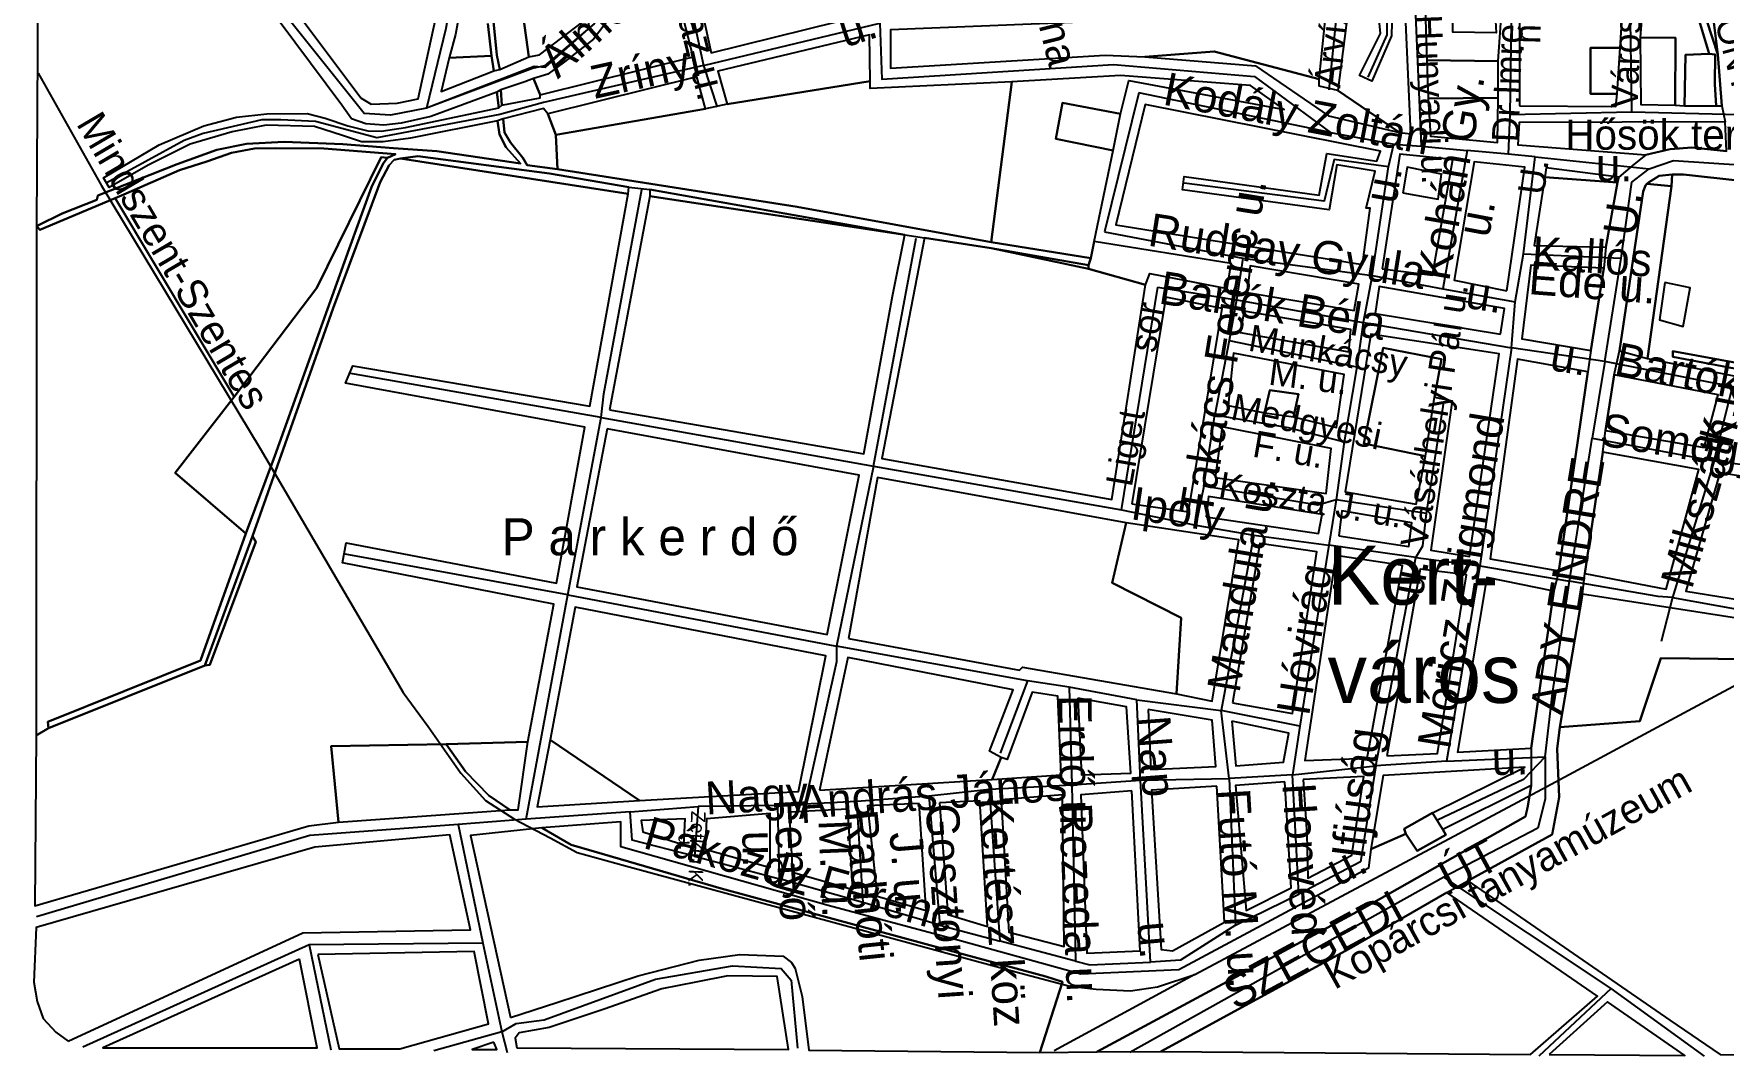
# Model space of a CAD drawing. Header units: millimetres. Extents: x 745262 to 751929, y 118124 to 122414.
# Drawn here: x 745262 to 747689, y 118141 to 119611 of the extents above; entities that cross this region are included whole.
import ezdxf

# ---------------------------------------------------------------- set-up
doc = ezdxf.new("R2010")
doc.units = ezdxf.units.MM
for name, color, linetype in [('beter', 7, 'Continuous'), ('egyeb', 7, 'Continuous'), ('epulet', 7, 'Continuous'), ('erdo', 7, 'Continuous'), ('fobbut', 7, 'Continuous'), ('folyo', 7, 'Continuous'), ('Hut', 7, 'Continuous'), ('kert', 7, 'Continuous'), ('park', 7, 'Continuous'), ('ret', 7, 'Continuous'), ('szanto', 7, 'Continuous'), ('to', 7, 'Continuous'), ('utcanev', 7, 'Continuous'), ('utnev', 7, 'Continuous'), ('vasut', 7, 'Continuous')]:
    doc.layers.add(name, color=color, linetype=linetype)

msp = doc.modelspace()

# ---------------------------------------------------------------- linework, layer by layer
at = {"layer": 'beter', "color": 253}
for points in [[(746462.5, 119737.6), (746210, 119697.5), (746234.9, 119583.6), (746463.4, 119639.7), (746462.5, 119737.6)], [(745973.1, 119577.6), (745988.2, 119580.7), (746050.5, 119627.9), (746110.1, 119717.9), (746073.6, 119731.2), (745991.7, 119659.1), (745965, 119636.8), (745973.1, 119577.6)], [(745979.7, 119546.3), (745989.5, 119523.1), (746209.1, 119577.4), (746180.6, 119691.3), (746124.6, 119683.3), (746095.3, 119641.5), (746065.9, 119603.2), (746024.1, 119570.3), (746000.1, 119552.5), (745979.7, 119546.3)], [(747569.8, 119605.5), (747621, 119605), (747620.1, 119508.4), (747633.9, 119507.2), (747635.2, 119580.7), (747669, 119582), (747654.8, 119629.7), (747609, 119630.6), (747606.3, 119663.1), (747645.5, 119663.1), (747632.5, 119694.3), (747569, 119690.5), (747573.8, 119654.5), (747569.8, 119605.5)], [(747663.6, 119663.7), (747665.9, 119629.2), (747681.4, 119581), (747675.2, 119630.8), (747663.6, 119663.7)], [(746858.1, 119577.4), (746957.7, 119585.4), (747108.8, 119545.4), (747118.6, 119643.2), (746897.2, 119632.6), (746492.7, 119616.6), (746492.7, 119561.4), (746801.2, 119580.1), (746858.1, 119577.4)], [(747135.5, 119529.4), (747224.4, 119468.8), (747240.4, 119467.1), (747232.4, 119648.6), (747213.8, 119647.7), (747212.9, 119607.7), (747184.4, 119542.7), (747166.6, 119550.7), (747196.9, 119611.2), (747193.3, 119645.9), (747149.7, 119641.5), (747135.5, 119529.4)], [(747263.5, 119573), (747365.8, 119571.2), (747371.1, 119646.8), (747361.3, 119646.8), (747363.1, 119612.1), (747300.9, 119613), (747300.9, 119645), (747260.9, 119646.8), (747263.5, 119573)], [(747396.7, 119507.1), (747535.1, 119506.2), (747536.9, 119524.4), (747498.6, 119524.4), (747498.6, 119590.8), (747541.4, 119590.8), (747544.9, 119649.1), (747528, 119649.6), (747529.8, 119627.3), (747489.3, 119627.3), (747489.7, 119649.6), (747396.7, 119649.1), (747396.7, 119507.1)], [(746258, 119509.8), (746463.4, 119542.7), (746462.5, 119609.4), (746244.6, 119556.9), (746258, 119509.8)], [(746000.1, 119495.5), (746011.7, 119465.3), (746226.9, 119502.7), (746214.4, 119548.9), (746000.1, 119495.5)], [(747265.3, 119517.8), (747268.9, 119463.5), (747364.9, 119454.6), (747365.8, 119518.7), (747265.3, 119517.8)], [(746812.8, 119443), (746823.4, 119495.5), (746739.9, 119511.6), (746730.1, 119460), (746812.8, 119443)], [(747171, 119279), (747182.1, 119360.2), (747176.2, 119360.2), (747189, 119413.2), (747134.3, 119422.6), (747123.2, 119357.6), (746912.3, 119386.7), (746914.9, 119405.5), (747108.7, 119379), (747119.8, 119438.8), (747191.5, 119427.7), (747196.7, 119442.2), (746858.5, 119508.9), (746816.7, 119336.2), (747171, 119279)], [(747199.2, 119273), (747271.8, 119263.6), (747300.8, 119430.2), (747224.8, 119437.9), (747199.2, 119273)], [(747378.6, 119241.4), (747404.2, 119419.1), (747331.6, 119426.8), (747302.6, 119256.8), (747378.6, 119241.4)], [(747229.1, 119382.4), (747279.5, 119373), (747284.6, 119408.9), (747235.1, 119419.1), (747229.1, 119382.4)], [(747433.2, 119404.6), (747417.8, 119306.3), (747520.5, 119304.2), (747537.4, 119396.8), (747433.2, 119404.6)], [(747540.1, 119155), (747580.4, 119144), (747615.1, 119391.8), (747579.7, 119394.9), (747577.7, 119392.9), (747574.4, 119384.2), (747540.1, 119155)], [(746777.2, 119273.1), (746859.4, 119249.9), (746865.3, 119266.2), (746976.3, 119244.8), (746982.3, 119280.7), (746785.2, 119312.2), (746780.8, 119288.2), (746777.2, 119278.4), (746777.2, 119273.1)], [(747005.4, 119238.8), (747159.1, 119213.2), (747165.9, 119250.8), (747009.7, 119277.3), (747005.4, 119238.8)], [(747499, 119155.7), (747517.8, 119274), (747412.7, 119278.1), (747399.9, 119172.2), (747499, 119155.7)], [(746839.7, 118935.4), (746920.8, 118923.5), (746969.5, 119215.7), (746888.4, 119232), (746839.7, 118935.4)], [(747369.2, 119179), (747375.1, 119215.7), (747195, 119247.4), (747189, 119208.9), (747369.2, 119179)], [(746995.1, 119181.6), (747151.4, 119153.4), (747154, 119185.8), (747001.1, 119212.3), (746995.1, 119181.6)], [(747261.6, 119003.8), (747172.8, 119021.7), (747200.9, 119159.3), (747284.6, 119143.1), (747274.4, 119088.4), (747300, 119083.3), (747269.3, 118868.8), (747324.8, 118859.4), (747367.5, 119150.8), (747183, 119179), (747146.3, 118952.5), (747247.9, 118934.6), (747261.6, 119003.8)], [(746978.1, 119076.4), (747030.1, 119066.2), (747037.8, 119098.7), (747078.8, 119092.7), (747072, 119060.2), (747133.5, 119044.8), (747144.6, 119120.9), (746985.7, 119151.6), (746978.1, 119076.4)], [(747452.9, 118838.9), (747494.7, 119124.9), (747393.9, 119143.1), (747354.6, 118856), (747452.9, 118838.9)], [(747520, 119040.7), (747662.1, 119015.9), (747682, 119091.6), (747532.7, 119120.7), (747520, 119040.7)], [(746959.3, 118973), (747119, 118950), (747125.8, 119014.9), (746969.5, 119045.7), (746959.3, 118973)], [(747490.4, 118835.1), (747607.3, 118812.6), (747654.2, 118984.7), (747516.6, 119009.2), (747490.4, 118835.1)], [(747807.4, 118761.8), (748080.1, 118917.1), (747684.5, 118979.6), (747635.5, 118809.5), (747807.4, 118782), (747807.4, 118761.8)], [(746946.5, 118916.6), (747107.9, 118892.7), (747113, 118920), (746949.9, 118945.7), (746946.5, 118916.6)], [(747136.9, 118889.3), (747237.7, 118873.9), (747241.9, 118908.1), (747141.2, 118925.2), (747136.9, 118889.3)], [(746831.2, 118908.1), (746811.5, 118821.8), (746910.6, 118771.3), (746903.8, 118662), (746955, 118651.7), (746993.4, 118883.3), (746831.2, 118908.1)], [(746984, 118649.1), (747070.3, 118633.8), (747105.3, 118866.2), (747023.3, 118878.2), (746984, 118649.1)], [(747177.9, 118569.7), (747228.3, 118846.6), (747132.6, 118861.1), (747088.2, 118566.2), (747177.9, 118569.7)], [(747206.1, 118573.1), (747278.6, 118576.5), (747320.5, 118832.9), (747253.9, 118841.4), (747206.1, 118573.1)], [(747413.6, 118584.2), (747446, 118809.8), (747349.5, 118829.5), (747307.7, 118578.2), (747413.6, 118584.2)], [(747454.8, 118614), (747569.7, 118622.7), (747599.9, 118713.4), (747723.5, 118712.1), (747791.3, 118757.8), (747487.1, 118805.5), (747454.8, 118614)], [(746639, 118538.9), (746738.1, 118545.7), (746733, 118658.5), (746696.2, 118664.5), (746660.4, 118567.9), (746651.8, 118570.5), (746639, 118538.9)], [(746762, 118656), (746767.1, 118545.7), (746838, 118548.3), (746832, 118643.2), (746762, 118656)], [(746862.8, 118639.7), (746867, 118553.4), (746960.1, 118557.7), (746955, 118624.4), (746862.8, 118639.7)], [(746983.2, 118622.6), (746989.2, 118558.5), (747057.5, 118563.7), (747065.2, 118605.6), (746983.2, 118622.6)], [(745699.6, 118477.6), (745945.9, 118495.4), (745915.7, 118515.9), (745881.9, 118550.6), (745854.3, 118589.8), (745688.9, 118587.1), (745699.6, 118477.6)], [(747183, 118438.9), (747233.4, 118461.1), (747230.8, 118468), (747271.8, 118491), (747404.2, 118556.8), (747200.9, 118544.9), (747183, 118438.9)], [(746839.7, 118522.7), (746766.3, 118516.7), (746774.8, 118289.3), (746851.7, 118292.8), (746839.7, 118522.7)], [(746961.8, 118529.5), (746867.9, 118523.5), (746881.6, 118294.5), (746897.8, 118292.8), (746972.9, 118333.8), (746961.8, 118529.5)], [(747059.2, 118535.5), (746988.3, 118530.3), (747003.7, 118350.9), (747068.6, 118383.4), (747059.2, 118535.5)], [(747085.7, 118538.9), (747090.8, 118460.3), (747092.5, 118397), (747155.7, 118430.4), (747172.8, 118543.2), (747085.7, 118538.9)], [(746534, 118504.7), (746459.7, 118501.3), (746473.4, 118371.4), (746544.2, 118350.9), (746534, 118504.7)], [(746563, 118505.6), (746575, 118344.9), (746632.2, 118327.8), (746621.1, 118508.1), (746563, 118505.6)], [(746739.8, 118516.7), (746651.8, 118509.8), (746662.9, 118319.3), (746742.4, 118298.8), (746739.8, 118516.7)], [(746195.8, 118444.9), (746197.5, 118482.5), (746134.3, 118479.9), (746136.9, 118463.7), (746195.8, 118444.9)], [(746319.7, 118412.4), (746319.7, 118490.2), (746228.3, 118482.5), (746226.6, 118438.9), (746319.7, 118412.4)], [(746431.5, 118496.2), (746347, 118491.9), (746352.1, 118405.6), (746438.4, 118380.8), (746431.5, 118496.2)]]:
    msp.add_lwpolyline(points, close=True, dxfattribs=at)
at = {"layer": 'epulet', "color": 253}
for points in [[(747536.9, 119524.4), (747541.4, 119590.8), (747498.6, 119590.8), (747498.6, 119524.4), (747536.9, 119524.4)], [(747569.8, 119605.5), (747571.2, 119509.3), (747620.1, 119508.4), (747621, 119605), (747569.8, 119605.5)], [(747263.5, 119573), (747265.3, 119517.8), (747365.8, 119518.7), (747365.8, 119571.2), (747263.5, 119573)], [(747633.9, 119507.2), (747679.3, 119507.2), (747677.1, 119538.4), (747677.9, 119581.1), (747669, 119582), (747635.2, 119580.7), (747633.9, 119507.2)], [(747229.1, 119382.4), (747279.5, 119373), (747284.6, 119408.9), (747235.1, 119419.1), (747229.1, 119382.4)], [(747261.6, 119003.8), (747274.4, 119088.4), (747284.6, 119143.1), (747200.9, 119159.3), (747172.8, 119021.7), (747261.6, 119003.8)], [(747030.1, 119066.2), (747072, 119060.2), (747078.8, 119092.7), (747037.8, 119098.7), (747030.1, 119066.2)], [(747233.4, 118461.1), (747249.6, 118436.3), (747290.6, 118459.4), (747286.3, 118467.1), (747271.8, 118491), (747230.8, 118468), (747233.4, 118461.1)]]:
    msp.add_lwpolyline(points, close=True, dxfattribs=at)
at = {"layer": 'erdo', "color": 253}
for points in [[(745264.8, 118602.2), (745263.1, 118357.5), (745656.9, 118472.3), (745699.6, 118477.6), (745688.9, 118587.1), (745854.3, 118589.8), (745971.7, 118593.3), (746009, 118790.8), (745705, 118850.5), (745710.3, 118878.9), (746012.6, 118821.1), (746053.5, 119045.3), (745709.4, 119108.5), (745720.1, 119133.4), (746060.6, 119075.6), (746115.7, 119380.8), (745788.5, 119431.5), (745779.6, 119429.7), (745772.5, 119421.7), (745759.2, 119397.7), (745691.6, 119216.2), (745576, 118888.7), (745580.5, 118880.7), (745514.7, 118703.6), (745507.6, 118702.8), (745282.6, 118612.9), (745264.8, 118602.2)], [(745549.4, 119088.9), (745464.9, 118979.5), (745566.3, 118892.3), (745608, 119004.4), (745714.7, 119301.6), (745746.7, 119390.5), (745763.6, 119424.4), (745769.9, 119432.4), (745761, 119433.3), (745668.5, 119245.5), (745549.4, 119088.9)], [(746089.1, 119070.5), (746454.6, 119007.2), (746495.6, 119233.7), (746513.1, 119322), (746146.8, 119377.2), (746089.1, 119070.5)], [(746541.6, 119317.6), (746480.2, 119000.4), (746810.7, 118941.4), (746859.4, 119249.9), (746777.2, 119273.1), (746637.6, 119302.5), (746541.6, 119317.6)], [(746085.7, 119043.1), (746042.1, 118815.8), (746401.6, 118747.4), (746447.7, 118976.5), (746085.7, 119043.1)], [(746432.4, 118741.4), (746678.3, 118696.1), (746682.6, 118700.4), (746903.8, 118662), (746910.6, 118771.3), (746811.5, 118821.8), (746831.2, 118908.1), (746474.2, 118973), (746432.4, 118741.4)], [(746003.7, 118596.2), (746131.8, 118509), (746360.6, 118521.8), (746399.9, 118716.7), (746039.6, 118786.7), (746003.7, 118596.2)], [(746390.5, 118523.5), (746639, 118538.9), (746651.8, 118570.5), (746634.8, 118579.9), (746668.9, 118667.9), (746431.5, 118714.1), (746390.5, 118523.5)]]:
    msp.add_lwpolyline(points, close=True, dxfattribs=at)
at = {"layer": 'fobbut', "color": 253}
for points in [[(747675.2, 119630.8), (747681.4, 119581), (747687.6, 119507.1), (747692.1, 119484)], [(747693.9, 119442.2), (747644.1, 119447.5), (747613, 119444.8), (747578.3, 119436.8), (747558.7, 119420.8), (747539.2, 119404.8), (747537.4, 119396.8), (747520.5, 119304.2), (747517.8, 119274), (747499, 119155.7), (747494.7, 119124.9), (747452.9, 118838.9), (747446, 118809.8), (747413.6, 118584.2), (747413.6, 118530.3), (747408.4, 118500.4), (747405, 118485.9), (747170.2, 118352.6), (746789.3, 118147.5), (746789.3, 118147.5), (746881.3, 118148.2), (747152, 118295.4), (747292.3, 118376.7), (747322.5, 118393.5), (747443.4, 118460.1), (747453.5, 118513.8), (747450.8, 118583.1), (747454.8, 118614), (747487.1, 118805.5), (747490.4, 118835.1), (747516.6, 119009.2), (747520, 119040.7), (747532.7, 119120.7), (747540.1, 119155), (747574.4, 119384.2), (747577.7, 119392.9), (747579.7, 119394.9), (747581.8, 119397), (747597.2, 119406.4), (747616, 119408.4), (747632.1, 119408.4), (747714.7, 119399.6)]]:
    msp.add_lwpolyline(points, dxfattribs=at)
at = {"layer": 'folyo', "color": 253}
msp.add_lwpolyline([(745914.3, 119625.4), (745919.2, 119579.1), (745922.8, 119557.3), (745931.2, 119559.3), (745927.2, 119580.2), (745921.4, 119638.2)], dxfattribs=at)
for points in [[(747654.8, 119629.7), (747669, 119582), (747677.9, 119581.1), (747677.1, 119538.4), (747679.3, 119507.2), (747687.6, 119507.1), (747681.4, 119581), (747665.9, 119629.2), (747654.8, 119629.7)], [(745927.2, 119526.7), (745929.9, 119504.4), (745934.3, 119508), (745932.6, 119530.2), (745927.2, 119526.7)], [(745265.7, 119334.5), (745270.2, 119329.2), (745378.7, 119374.5), (745391.1, 119379.9), (745471.1, 119414.6), (745510.2, 119427), (745545.8, 119439.5), (745578.7, 119445.7), (745608.9, 119446.6), (745678.3, 119445.7), (745781.4, 119437.7), (745769.9, 119432.4), (745763.6, 119424.4), (745746.7, 119390.5), (745714.7, 119301.6), (745608, 119004.4), (745566.3, 118892.3), (745501.3, 118709.9), (745281.7, 118621.8), (745282.6, 118612.9), (745507.6, 118702.8), (745576, 118888.7), (745691.6, 119216.2), (745759.2, 119397.7), (745772.5, 119421.7), (745779.6, 119429.7), (745788.5, 119431.5), (745813.4, 119435), (746002.8, 119410.1), (746116.6, 119390.5), (746146.8, 119387), (746513.1, 119322), (746541.6, 119317.6), (746637.6, 119302.5), (746777.2, 119278.4), (746780.8, 119288.2), (746637.6, 119311.4), (746358.4, 119362.1), (746014.4, 119416.4), (745970.8, 119421.7), (745964.6, 119432.4), (745946.8, 119454.6), (745937.9, 119468.8), (745936.1, 119488.4), (745928.1, 119485.8), (745930.8, 119466.2), (745940.6, 119447.5), (745961, 119424.4), (745841, 119442.2), (745778.7, 119446.6), (745705.8, 119451.9), (745621.4, 119455.5), (745567.1, 119452.8), (745524.5, 119443.9), (745467.6, 119423.5), (745353.8, 119378.1), (745352, 119371.9), (745302.2, 119352.3), (745267.5, 119335.4), (745265.7, 119334.5)], [(747433.2, 119404.6), (747537.4, 119396.8), (747539.2, 119404.8), (747434.9, 119418.3), (747433.2, 119404.6)], [(747579.7, 119394.9), (747615.1, 119391.8), (747616, 119408.4), (747597.2, 119406.4), (747581.8, 119397), (747579.7, 119394.9)], [(747849.7, 119102.2), (747849.7, 119111.8), (747616.9, 119154.4), (747616.9, 119146.6), (747849.7, 119102.2)]]:
    msp.add_lwpolyline(points, close=True, dxfattribs=at)
at = {"layer": 'Hut'}
for p, q in [((746192.8, 119708.2), (746224.1, 119565.1)), ((746192.8, 119708.2), (746224.1, 119565.1)), ((747558.2, 119498.8), (747555.6, 119663.9)), ((747558.2, 119498.8), (747555.6, 119663.9)), ((747135.6, 119657.5), (747122.5, 119530.1)), ((747135.6, 119657.5), (747122.5, 119530.1)), ((747246.1, 119660.1), (747255.2, 119449.4)), ((747246.1, 119660.1), (747255.2, 119449.4)), ((747385.3, 119661.4), (747382.6, 119494.9)), ((747385.3, 119661.4), (747382.6, 119494.9)), ((746224.1, 119565.1), (746477.6, 119626.2)), ((746224.1, 119565.1), (746477.6, 119626.2)), ((745978.5, 119561), (745826.1, 119504)), ((746224.1, 119565.1), (745993.9, 119511.8)), ((746224.1, 119565.1), (745993.9, 119511.8)), ((746224.1, 119565.1), (746243.5, 119505.3)), ((746224.1, 119565.1), (746243.5, 119505.3)), ((746849.6, 119526.1), (746800.1, 119325.9)), ((746849.6, 119526.1), (746800.1, 119325.9)), ((747125.2, 119468.9), (746849.6, 119526.1)), ((747125.2, 119468.9), (746849.6, 119526.1)), ((747382.6, 119494.9), (747380.1, 119437.7)), ((747382.6, 119494.9), (747380.1, 119437.7)), ((747382.6, 119494.9), (747558.2, 119498.8)), ((747382.6, 119494.9), (747558.2, 119498.8)), ((747558.2, 119498.8), (747711.7, 119494.9)), ((747558.2, 119498.8), (747711.7, 119494.9)), ((747125.2, 119468.9), (747216.2, 119452)), ((747125.2, 119468.9), (747216.2, 119452)), ((747208.4, 119419.5), (747216.2, 119452)), ((747208.4, 119419.5), (747216.2, 119452)), ((747216.2, 119452), (747255.2, 119449.4)), ((747216.2, 119452), (747255.2, 119449.4)), ((747255.2, 119449.4), (747321.6, 119442.9)), ((747255.2, 119449.4), (747321.6, 119442.9)), ((747321.6, 119442.9), (747286.4, 119244)), ((747321.6, 119442.9), (747286.4, 119244)), ((747380.1, 119437.7), (747321.6, 119442.9)), ((747380.1, 119437.7), (747321.6, 119442.9)), ((747419.1, 119433.8), (747380.1, 119437.7)), ((747419.1, 119433.8), (747380.1, 119437.7)), ((747402.2, 119294.7), (747419.1, 119433.8)), ((747402.2, 119294.7), (747419.1, 119433.8)), ((747419.1, 119433.8), (747582.9, 119416.9)), ((747419.1, 119433.8), (747582.9, 119416.9)), ((747185, 119263.4), (747208.4, 119419.5)), ((747185, 119263.4), (747208.4, 119419.5)), ((746800.1, 119325.9), (746999.1, 119288.1)), ((746800.1, 119325.9), (746999.1, 119288.1)), ((746468.5, 118989.1), (746529.6, 119316.8)), ((746468.5, 118989.1), (746529.6, 119316.8)), ((746999.1, 119288.1), (746990, 119228.3)), ((746999.1, 119288.1), (746990, 119228.3)), ((746999.1, 119288.1), (747185, 119263.4)), ((746999.1, 119288.1), (747185, 119263.4)), ((747390.5, 119225.7), (747402.2, 119294.7)), ((747390.5, 119225.7), (747402.2, 119294.7)), ((747402.2, 119294.7), (747542.6, 119288.1)), ((747402.2, 119294.7), (747542.6, 119288.1)), ((747519.2, 119139.9), (747542.6, 119288.1)), ((747519.2, 119139.9), (747542.6, 119288.1)), ((747185, 119263.4), (747172, 119195.8)), ((747185, 119263.4), (747172, 119195.8)), ((747185, 119263.4), (747286.4, 119244)), ((747185, 119263.4), (747286.4, 119244)), ((746824.8, 118926.6), (746876.8, 119246.5)), ((746824.8, 118926.6), (746876.8, 119246.5)), ((746876.8, 119246.5), (746990, 119228.3)), ((746876.8, 119246.5), (746990, 119228.3)), ((746990, 119228.3), (746979.5, 119169.8)), ((746990, 119228.3), (746979.5, 119169.8)), ((746990, 119228.3), (747172, 119195.8)), ((746990, 119228.3), (747172, 119195.8)), ((747286.4, 119244), (747390.5, 119225.7)), ((747286.4, 119244), (747390.5, 119225.7)), ((747385.3, 119159.5), (747390.5, 119225.7)), ((747385.3, 119159.5), (747390.5, 119225.7)), ((747172, 119195.8), (747162.9, 119132.1)), ((747172, 119195.8), (747162.9, 119132.1)), ((747172, 119195.8), (747385.3, 119159.5)), ((747172, 119195.8), (747385.3, 119159.5)), ((746979.5, 119169.8), (746958.8, 119063.2)), ((746979.5, 119169.8), (746958.8, 119063.2)), ((746979.5, 119169.8), (747162.9, 119132.1)), ((746979.5, 119169.8), (747162.9, 119132.1)), ((747385.3, 119159.5), (747339.7, 118846)), ((747385.3, 119159.5), (747339.7, 118846)), ((747519.2, 119139.9), (747385.3, 119159.5)), ((747519.2, 119139.9), (747385.3, 119159.5)), ((747162.9, 119132.1), (747144.7, 119024.1)), ((747162.9, 119132.1), (747144.7, 119024.1)), ((747519.2, 119139.9), (747501, 119029.4)), ((747519.2, 119139.9), (747501, 119029.4)), ((747702.5, 119103.5), (747519.2, 119139.9)), ((747702.5, 119103.5), (747519.2, 119139.9)), ((746077.1, 119059.3), (745714.3, 119123)), ((746077.1, 119059.3), (745714.3, 119123)), ((747263, 118921.5), (747287.8, 119081.4)), ((747263, 118921.5), (747287.8, 119081.4)), ((747676.5, 118996.9), (747702.5, 119103.5)), ((747676.5, 118996.9), (747702.5, 119103.5)), ((746029, 118804.4), (746077.1, 119059.3)), ((746029, 118804.4), (746077.1, 119059.3)), ((746077.1, 119059.3), (746468.5, 118989.1)), ((746077.1, 119059.3), (746468.5, 118989.1)), ((746943.2, 118960.4), (746958.8, 119063.2)), ((746943.2, 118960.4), (746958.8, 119063.2)), ((747144.7, 119024.1), (747133, 118941)), ((747144.7, 119024.1), (747133, 118941)), ((747468.5, 118824), (747501, 119029.4)), ((747468.5, 118824), (747501, 119029.4)), ((747501, 119029.4), (747676.5, 118996.9)), ((747501, 119029.4), (747676.5, 118996.9)), ((746468.5, 118989.1), (746415.2, 118730.4)), ((746468.5, 118989.1), (746415.2, 118730.4)), ((746468.5, 118989.1), (746824.8, 118926.6)), ((746468.5, 118989.1), (746824.8, 118926.6)), ((747676.5, 118996.9), (747616.7, 118800.5)), ((747676.5, 118996.9), (747616.7, 118800.5)), ((747776.7, 118982.5), (747676.5, 118996.9)), ((747776.7, 118982.5), (747676.5, 118996.9)), ((746943.2, 118960.4), (746931.4, 118904.6)), ((746943.2, 118960.4), (746931.4, 118904.6)), ((747133, 118941), (747122.5, 118875.9)), ((747133, 118941), (747122.5, 118875.9)), ((747263, 118921.5), (747133, 118941)), ((747263, 118921.5), (747133, 118941)), ((746824.8, 118926.6), (746931.4, 118904.6)), ((746824.8, 118926.6), (746931.4, 118904.6)), ((746931.4, 118904.6), (747014.7, 118890.2)), ((746931.4, 118904.6), (747014.7, 118890.2)), ((747014.7, 118890.2), (746967.9, 118637.9)), ((747014.7, 118890.2), (746967.9, 118637.9)), ((747014.7, 118890.2), (747122.5, 118875.9)), ((747014.7, 118890.2), (747122.5, 118875.9)), ((746029, 118804.4), (745709.1, 118862.9)), ((746029, 118804.4), (745709.1, 118862.9)), ((747122.5, 118875.9), (747081, 118615.8)), ((747122.5, 118875.9), (747081, 118615.8)), ((747247.4, 118857.8), (747122.5, 118875.9)), ((747247.4, 118857.8), (747122.5, 118875.9)), ((747190.3, 118558.7), (747247.4, 118857.8)), ((747190.3, 118558.7), (747247.4, 118857.8)), ((747247.4, 118857.8), (747339.7, 118846)), ((747247.4, 118857.8), (747339.7, 118846)), ((747339.7, 118846), (747291.7, 118565.1)), ((747339.7, 118846), (747291.7, 118565.1)), ((747339.7, 118846), (747468.5, 118824)), ((747339.7, 118846), (747468.5, 118824)), ((745969.2, 118481.9), (746029, 118804.4)), ((745969.2, 118481.9), (746029, 118804.4)), ((746029, 118804.4), (746415.2, 118730.4)), ((746029, 118804.4), (746415.2, 118730.4)), ((747616.7, 118800.5), (747600.1, 118737.5)), ((747616.7, 118800.5), (747809.2, 118765.4)), ((747616.7, 118800.5), (747809.2, 118765.4)), ((746689.5, 118680.9), (746415.2, 118730.4)), ((746689.5, 118680.9), (746415.2, 118730.4)), ((746689.5, 118680.9), (746650.5, 118576.9)), ((746689.5, 118680.9), (746650.5, 118576.9)), ((746749.4, 118671.8), (746689.5, 118680.9)), ((746749.4, 118671.8), (746689.5, 118680.9)), ((746846.9, 118653.6), (746749.4, 118671.8)), ((746749.4, 118671.8), (746753.3, 118531.3)), ((746846.9, 118653.6), (746749.4, 118671.8)), ((746749.4, 118671.8), (746753.3, 118531.3)), ((746852.1, 118537.9), (746846.9, 118653.6)), ((746846.9, 118653.6), (746967.9, 118637.9)), ((746852.1, 118537.9), (746846.9, 118653.6)), ((746846.9, 118653.6), (746967.9, 118637.9)), ((747081, 118615.8), (746967.9, 118637.9)), ((746979.5, 118540.4), (746967.9, 118637.9)), ((747081, 118615.8), (746967.9, 118637.9)), ((746979.5, 118540.4), (746967.9, 118637.9)), ((747081, 118615.8), (747070.6, 118545.7)), ((747081, 118615.8), (747070.6, 118545.7)), ((747291.7, 118565.1), (747433.3, 118571.7)), ((747291.7, 118565.1), (747433.3, 118571.7)), ((747070.6, 118545.7), (747190.3, 118558.7)), ((747070.6, 118545.7), (747190.3, 118558.7)), ((747190.3, 118558.7), (747168.1, 118420.8)), ((747190.3, 118558.7), (747168.1, 118420.8)), ((747291.7, 118565.1), (747190.3, 118558.7)), ((747291.7, 118565.1), (747190.3, 118558.7)), ((746547.9, 118515.7), (746635, 118524.9)), ((746547.9, 118515.7), (746635, 118524.9)), ((746635, 118524.9), (746753.3, 118531.3)), ((746635, 118524.9), (746753.3, 118531.3)), ((746650.5, 118306.4), (746635, 118524.9)), ((746650.5, 118306.4), (746635, 118524.9)), ((746753.3, 118531.3), (746852.1, 118537.9)), ((746753.3, 118531.3), (746852.1, 118537.9)), ((746753.3, 118531.3), (746758.5, 118277.8)), ((746753.3, 118531.3), (746758.5, 118277.8)), ((746852.1, 118537.9), (746979.5, 118540.4)), ((746852.1, 118537.9), (746979.5, 118540.4)), ((746866.5, 118276.5), (746852.1, 118537.9)), ((746866.5, 118276.5), (746852.1, 118537.9)), ((747070.6, 118545.7), (746979.5, 118540.4)), ((747070.6, 118545.7), (746979.5, 118540.4)), ((746979.5, 118540.4), (746988.7, 118329.8)), ((746979.5, 118540.4), (746988.7, 118329.8)), ((747079.7, 118374), (747070.6, 118545.7)), ((747079.7, 118374), (747070.6, 118545.7)), ((746118.7, 118492.3), (746216.2, 118500.2)), ((746118.7, 118492.3), (746216.2, 118500.2)), ((746216.2, 118500.2), (746211.1, 118428.6)), ((746216.2, 118500.2), (746211.1, 118428.6)), ((746330.7, 118501.4), (746216.2, 118500.2)), ((746330.7, 118501.4), (746216.2, 118500.2)), ((746330.7, 118501.4), (746369.6, 118504.1)), ((746330.7, 118501.4), (746369.6, 118504.1)), ((746333.3, 118396.1), (746330.7, 118501.4)), ((746333.3, 118396.1), (746330.7, 118501.4)), ((746369.6, 118504.1), (746443.8, 118508)), ((746369.6, 118504.1), (746443.8, 118508)), ((746443.8, 118508), (746547.9, 118515.7)), ((746443.8, 118508), (746547.9, 118515.7)), ((746443.8, 118508), (746452.9, 118362.3)), ((746443.8, 118508), (746452.9, 118362.3)), ((746547.9, 118515.7), (746563.5, 118329.8)), ((746547.9, 118515.7), (746563.5, 118329.8)), ((745969.2, 118481.9), (745871.6, 118474.2)), ((745969.2, 118481.9), (745871.6, 118474.2)), ((745871.6, 118474.2), (745906.7, 118303.8)), ((745871.6, 118474.2), (745906.7, 118303.8)), ((746118.7, 118492.3), (745969.2, 118481.9)), ((746118.7, 118492.3), (745969.2, 118481.9)), ((746211.1, 118428.6), (746333.3, 118396.1)), ((746211.1, 118428.6), (746333.3, 118396.1)), ((747168.1, 118420.8), (747079.7, 118374)), ((747168.1, 118420.8), (747079.7, 118374)), ((746452.9, 118362.3), (746333.3, 118396.1)), ((746452.9, 118362.3), (746333.3, 118396.1)), ((747287.8, 118398.7), (746836.5, 118146.5)), ((747287.8, 118398.7), (746836.5, 118146.5)), ((747528.3, 118238.8), (747287.8, 118398.7)), ((747528.3, 118238.8), (747287.8, 118398.7)), ((746563.5, 118329.8), (746452.9, 118362.3)), ((746563.5, 118329.8), (746452.9, 118362.3)), ((746988.7, 118329.8), (747079.7, 118374)), ((746988.7, 118329.8), (747079.7, 118374)), ((746563.5, 118329.8), (746650.5, 118306.4)), ((746563.5, 118329.8), (746650.5, 118306.4)), ((745906.7, 118303.8), (745657.1, 118301.1)), ((745906.7, 118303.8), (745657.1, 118301.1)), ((745906.7, 118303.8), (745934.1, 118176.4)), ((745906.7, 118303.8), (745934.1, 118176.4)), ((746758.5, 118277.8), (746650.5, 118306.4)), ((746758.5, 118277.8), (746650.5, 118306.4)), ((745657.1, 118301.1), (745332, 118154.3)), ((745657.1, 118301.1), (745332, 118154.3)), ((745657.1, 118301.1), (745688.3, 118150.4)), ((745657.1, 118301.1), (745688.3, 118150.4)), ((747528.3, 118238.8), (747424.3, 118141.2)), ((747528.3, 118238.8), (747424.3, 118141.2)), ((747662.3, 118141.2), (747528.3, 118238.8)), ((747662.3, 118141.2), (747528.3, 118238.8)), ((745934.1, 118176.4), (745836.6, 118149)), ((745934.1, 118176.4), (745836.6, 118149)), ((745934.1, 118176.4), (745941.9, 118146.5)), ((745934.1, 118176.4), (745941.9, 118146.5))]:
    msp.add_line(p, q, dxfattribs=at)
for points in [[(745923.6, 121816), (745941.9, 121708.2), (745938, 121663.9), (745919.7, 121600.2), (745902.8, 121514.3), (745849.6, 121227), (745853.5, 121195.8), (745938, 121050.1), (745940.5, 121017.6), (745915.9, 120890.2), (745893.7, 120791.4), (745624.6, 120426), (745589.5, 120301.1), (745585.6, 120181.4), (745607.7, 120061.9), (745651.9, 119968.3), (745716.9, 119892.8), (745804, 119836.9), (745850.8, 119790), (745862.6, 119748.5), (745867.7, 119699.1), (745853.5, 119618.5), (745826.1, 119504)], [(745923.6, 121816), (745941.9, 121708.2), (745938, 121663.9), (745919.7, 121600.2), (745902.8, 121514.3), (745849.6, 121227), (745853.5, 121195.8), (745938, 121050.1), (745940.5, 121017.6), (745915.9, 120890.2), (745893.7, 120791.4), (745624.6, 120426), (745589.5, 120301.1), (745585.6, 120181.4), (745607.7, 120061.9), (745651.9, 119968.3), (745716.9, 119892.8), (745804, 119836.9), (745850.8, 119790), (745862.6, 119748.5), (745867.7, 119699.1), (745853.5, 119618.5), (745826.1, 119504)], [(745826.1, 119504), (745774.1, 119493.6), (745736.4, 119496.3), (745598.6, 119669.2), (745464.6, 120111.3), (745371, 120528.7), (745395.7, 120654.1), (745506.2, 120940.9)], [(745826.1, 119504), (745774.1, 119493.6), (745736.4, 119496.3), (745598.6, 119669.2), (745464.6, 120111.3), (745371, 120528.7), (745506.2, 120940.9)], [(746117.4, 119696.4), (746066.7, 119624.9), (745996.5, 119562.5), (745980.9, 119563.9), (745826.1, 119504)], [(746117.4, 119696.4), (746066.7, 119624.9), (745995.5, 119564.5), (745978.5, 119561)], [(747205.8, 119660.1), (747205.8, 119609.3), (747178.5, 119548.2)], [(747205.8, 119660.1), (747205.8, 119609.3), (747178.5, 119548.2)], [(746477.6, 119626.2), (746480.2, 119545.6), (746813.1, 119566.4), (747016, 119549.5), (747125.2, 119468.9)], [(746477.6, 119626.2), (746480.2, 119545.6), (746813.1, 119566.4), (747016, 119549.5), (747125.2, 119468.9)], [(745993.9, 119511.8), (745931.4, 119494.9), (745754.6, 119461.1), (745666.2, 119484.5), (745616.7, 119487.1), (745589.5, 119487.1), (745505, 119467.6), (745477.6, 119457.2), (745365.8, 119396.1)], [(745993.9, 119511.8), (745931.4, 119494.9), (745754.6, 119461.1), (745666.2, 119484.5), (745616.7, 119487.1), (745589.5, 119487.1), (745505, 119467.6), (745477.6, 119457.2), (745365.8, 119396.1)], [(747208.4, 119419.5), (747130.4, 119429.9), (747116.1, 119370.1), (746914.5, 119396.1)], [(747208.4, 119419.5), (747130.4, 119429.9), (747116.1, 119370.1), (746914.5, 119396.1)], [(747582.9, 119416.9), (747618, 119428.5), (747719.4, 119422.1)], [(747582.9, 119416.9), (747618, 119428.5), (747719.4, 119422.1)], [(747542.6, 119288.1), (747558.2, 119397.4), (747582.9, 119416.9)], [(747542.6, 119288.1), (747558.2, 119397.4), (747582.9, 119416.9)], [(746077.1, 119059.3), (746081, 119093.1), (746135.6, 119387)], [(746077.1, 119059.3), (746081, 119093.1), (746135.6, 119387)], [(746958.8, 119063.2), (747064.1, 119045), (747144.7, 119024.1)], [(746958.8, 119063.2), (747064.1, 119045), (747144.7, 119024.1)], [(747133, 118941), (747107, 118933.2), (746943.2, 118960.4)], [(747133, 118941), (747107, 118933.2), (746943.2, 118960.4)], [(747247.4, 118857.8), (747257.9, 118874.7), (747263, 118921.5)], [(747247.4, 118857.8), (747257.9, 118874.7), (747263, 118921.5)], [(747433.3, 118571.7), (747443.8, 118662.6), (747468.5, 118824)], [(747433.3, 118571.7), (747443.8, 118662.6), (747468.5, 118824)], [(747616.7, 118800.5), (747595.9, 118801.8), (747468.5, 118824)], [(747616.7, 118800.5), (747595.9, 118801.8), (747468.5, 118824)], [(746415.2, 118730.4), (746415.2, 118708.2), (746369.6, 118504.1)], [(746415.2, 118730.4), (746415.2, 118708.2), (746369.6, 118504.1)], [(747433.3, 118571.7), (747402.2, 118539.1), (747278.7, 118480.6)], [(747433.3, 118571.7), (747402.2, 118539.1), (747278.7, 118480.6)], [(747433.3, 118571.7), (747433.3, 118510.5), (747423, 118468.9), (747287.8, 118398.7)], [(747433.3, 118571.7), (747433.3, 118510.5), (747423, 118468.9), (747287.8, 118398.7)], [(745871.6, 118474.2), (745658.4, 118458.5), (745265.7, 118341.5)], [(745871.6, 118474.2), (745658.4, 118458.5), (745265.7, 118341.5)], [(746211.1, 118428.6), (746121.3, 118452), (746118.7, 118492.3)], [(746211.1, 118428.6), (746121.3, 118452), (746118.7, 118492.3)], [(746988.7, 118329.8), (746909.4, 118279.1), (746866.5, 118276.5)], [(746988.7, 118329.8), (746909.4, 118279.1), (746866.5, 118276.5)], [(745934.1, 118176.4), (745954.9, 118188.1), (745995.1, 118193.3), (746155.1, 118251.8), (746265.7, 118271.2), (746335.8, 118267.3), (746350.2, 118250.4), (746359.3, 118152.9)], [(745934.1, 118176.4), (745954.9, 118188.1), (745995.1, 118193.3), (746155.1, 118251.8), (746265.7, 118271.2), (746335.8, 118267.3), (746350.2, 118250.4), (746359.3, 118152.9)], [(746758.5, 118277.8), (746779.3, 118272.6), (746866.5, 118276.5)], [(746758.5, 118277.8), (746779.3, 118272.6), (746866.5, 118276.5)]]:
    msp.add_lwpolyline(points, dxfattribs=at)
at = {"layer": 'kert', "color": 253}
msp.add_lwpolyline([(745611, 119680.3), (745732, 119518.3), (745746.2, 119509.4), (745783.6, 119511.2), (745813.8, 119517.4), (745854.8, 119704.3)], dxfattribs=at)
for points in [[(746011.7, 119465.3), (746014.4, 119416.4), (746358.4, 119362.1), (746637.6, 119311.4), (746667, 119541.8), (746463.4, 119532), (746463.4, 119542.7), (746258, 119509.8), (746226.9, 119502.7), (746011.7, 119465.3)], [(745378.7, 119374.5), (745549.4, 119088.9), (745668.5, 119245.5), (745761, 119433.3), (745769.9, 119432.4), (745781.4, 119437.7), (745678.3, 119445.7), (745608.9, 119446.6), (745578.7, 119445.7), (745545.8, 119439.5), (745510.2, 119427), (745471.1, 119414.6), (745391.1, 119379.9), (745378.7, 119374.5)], [(745311.1, 118162.9), (745648.4, 118318.4), (745889.3, 118322.7), (745859.4, 118459.4), (745665.5, 118441.5), (745265, 118326.1), (745261.6, 118247.5), (745266.7, 118220.1), (745275.3, 118195.3), (745293.2, 118175.7), (745311.1, 118162.9)], [(745946.5, 118197.1), (746013.1, 118218.4), (746130.1, 118256.9), (746218, 118279.1), (746276.1, 118287.6), (746338.4, 118285.1), (746350.4, 118275.7), (746355.5, 118267.1), (746365.8, 118227), (746375.2, 118150), (746707.4, 118146.6), (746739.8, 118248.3), (746715.9, 118256), (746600.6, 118286.8), (746443.5, 118329.5), (746249.6, 118382.5), (746066.9, 118435.5), (746033.6, 118444.9), (745991.7, 118469.7), (745889.3, 118458.6), (745946.5, 118197.1)], [(745643.3, 118280.8), (745360.7, 118153.5), (745668.9, 118153.5), (745643.3, 118280.8)], [(745669.8, 118287.6), (745700.5, 118151.8), (745787.6, 118151.8), (745914.9, 118187.7), (745894.4, 118291.9), (745669.8, 118287.6)], [(745955.9, 118153.5), (746346.1, 118150.9), (746329.9, 118256), (746259, 118256.9), (746212.9, 118247.5), (746164.2, 118238.1), (746081.4, 118209), (746002, 118182.5), (745959.3, 118174.8), (745953.3, 118167.1), (745955.9, 118153.5)], [(745922.6, 118161.2), (745891.8, 118150.9), (745926.8, 118150.9), (745922.6, 118161.2)]]:
    msp.add_lwpolyline(points, close=True, dxfattribs=at)
at = {"layer": 'park', "color": 253}
for points in [[(747578.3, 119436.8), (747613, 119444.8), (747644.1, 119447.5), (747693.9, 119442.2), (747692.1, 119484), (747396, 119483.1), (747394.2, 119451.1), (747578.3, 119436.8)], [(747580.4, 119144), (747849.7, 119090.1), (747849.7, 119102.2), (747616.9, 119146.6), (747616.9, 119154.4), (747849.7, 119111.8), (747872.3, 119330.9), (747707.2, 119357.9), (747714.7, 119399.6), (747632.1, 119408.4), (747616, 119408.4), (747615.1, 119391.8), (747580.4, 119144)], [(747605.6, 119253.5), (747597.8, 119199.6), (747631.7, 119190), (747642.1, 119245.7), (747605.6, 119253.5)]]:
    msp.add_lwpolyline(points, close=True, dxfattribs=at)
at = {"layer": 'ret', "color": 253}
msp.add_lwpolyline([(745880.1, 119679.3), (745867.6, 119609.8), (745858.7, 119576), (745919.2, 119579.1), (745914.3, 119625.4)], dxfattribs=at)
at = {"layer": 'szanto', "color": 253}
for points in [[(745271.1, 120338.2), (745265.7, 119334.5), (745265.7, 119334.5), (745267.5, 119335.4), (745302.2, 119352.3), (745352, 119371.9), (745353.8, 119378.1), (745467.6, 119423.5), (745524.5, 119443.9), (745567.1, 119452.8), (745621.4, 119455.5), (745705.8, 119451.9), (745778.7, 119446.6), (745841, 119442.2), (745961, 119424.4), (745940.6, 119447.5), (745930.8, 119466.2), (745928.1, 119485.8), (745802.8, 119460.8), (745763.6, 119455.5), (745732.5, 119455.5), (745705, 119464.4), (745664.9, 119477.7), (745595.6, 119479.5), (745546.7, 119469.7), (745486.2, 119451.9), (745425.8, 119421.7), (745369.8, 119389.7), (745361.8, 119403.9), (745441.8, 119451.1), (745505.8, 119478.6), (745552.9, 119491.1), (745596.5, 119495.5), (745654.3, 119496.4), (745680.1, 119489.3), (745713, 119478.6), (745741.4, 119471.5), (745761, 119470.6), (745795.6, 119476), (745929.9, 119504.4), (745927.2, 119526.7), (745832.1, 119492), (745789.4, 119482.2), (745764.5, 119479.5), (745738.7, 119481.3), (745718.3, 119488.4), (745704.1, 119508), (745614.3, 119629)], [(747723.5, 118712.1), (747599.9, 118713.4), (747569.7, 118622.7), (747454.8, 118614), (747450.8, 118583.1), (747453.5, 118513.8), (747443.4, 118460.1), (747322.5, 118393.5), (747322.5, 118393.5), (747612.7, 118193.2), (747685.2, 118143.5), (748059.3, 118141.5)]]:
    msp.add_lwpolyline(points, dxfattribs=at)
for points in [[(745921.4, 119638.2), (745927.2, 119580.2), (745931.2, 119559.3), (745973.1, 119577.6), (745965, 119636.8), (745991.7, 119659.1), (746073.6, 119731.2), (746110.1, 119717.9), (746143.9, 119807.8), (746146.6, 119820.3), (746154.6, 119831), (746115.4, 119823.8), (746048.7, 119822), (745921.4, 119638.2)], [(745858.7, 119576), (745847.2, 119527.9), (745922.8, 119557.3), (745919.2, 119579.1), (745858.7, 119576)], [(746858.1, 119577.4), (747017.3, 119564.9), (747122.2, 119492.9), (747224.4, 119468.8), (747135.5, 119529.4), (747108.8, 119535.6), (747108.8, 119545.4), (746957.7, 119585.4), (746858.1, 119577.4)], [(745932.6, 119530.2), (745934.3, 119508), (745989.5, 119518.7), (745989.5, 119523.1), (745979.7, 119546.3), (745967.2, 119541.8), (745932.6, 119530.2)], [(746637.6, 119311.4), (746780.8, 119288.2), (746785.2, 119312.2), (746812.8, 119443), (746730.1, 119460), (746739.9, 119511.6), (746823.4, 119495.5), (746835, 119543.6), (747058.2, 119501.8), (747010.1, 119536.5), (746823.4, 119550.7), (746667, 119541.8), (746637.6, 119311.4)], [(745936.1, 119488.4), (745937.9, 119468.8), (745946.8, 119454.6), (745964.6, 119432.4), (745970.8, 119421.7), (746014.4, 119416.4), (746011.7, 119465.3), (746000.1, 119495.5), (745993.9, 119503.6), (745936.1, 119488.4)], [(745788.5, 119431.5), (746115.7, 119380.8), (746116.6, 119390.5), (746002.8, 119410.1), (745813.4, 119435), (745788.5, 119431.5)], [(745264.8, 118602.2), (745282.6, 118612.9), (745281.7, 118621.8), (745501.3, 118709.9), (745566.3, 118892.3), (745464.9, 118979.5), (745549.4, 119088.9), (745378.7, 119374.5), (745270.2, 119329.2), (745265.7, 119334.5), (745264.8, 118602.2)], [(746146.8, 119377.2), (746513.1, 119322), (746146.8, 119387), (746146.8, 119377.2)], [(746637.6, 119302.5), (746777.2, 119273.1), (746777.2, 119278.4), (746637.6, 119302.5)], [(745507.6, 118702.8), (745514.7, 118703.6), (745580.5, 118880.7), (745576, 118888.7), (745507.6, 118702.8)], [(746003.7, 118596.2), (745984.9, 118499.6), (746131.8, 118509), (746003.7, 118596.2)], [(745854.3, 118589.8), (745881.9, 118550.6), (745915.7, 118515.9), (745945.9, 118495.4), (745957.5, 118495.4), (745971.7, 118593.3), (745854.3, 118589.8)], [(745991.7, 118469.7), (746033.6, 118444.9), (746066.9, 118435.5), (746249.6, 118382.5), (746443.5, 118329.5), (746600.6, 118286.8), (746715.9, 118256), (746739.8, 118248.3), (746707.4, 118146.6), (746789.3, 118147.5), (747170.2, 118352.6), (747405, 118485.9), (747408.4, 118500.4), (747413.6, 118530.3), (747286.3, 118467.1), (747290.6, 118459.4), (747249.6, 118436.3), (747233.4, 118461.1), (747183, 118438.9), (747179.6, 118411.6), (746907.2, 118265.4), (746766.3, 118259.4), (746594.6, 118306.4), (746403.3, 118357.7), (746105.3, 118442.3), (746105.3, 118478.2), (745991.7, 118469.7)], [(746881.3, 118148.2), (747412.5, 118143.5), (747508.6, 118227.5), (747292.3, 118376.7), (747152, 118295.4), (746881.3, 118148.2)], [(747439.4, 118143.5), (747634.1, 118142.2), (747523.3, 118219.5), (747439.4, 118143.5)]]:
    msp.add_lwpolyline(points, close=True, dxfattribs=at)
at = {"layer": 'to', "color": 253}
msp.add_lwpolyline([(747605.6, 119253.5), (747597.8, 119199.6), (747631.7, 119190), (747642.1, 119245.7), (747605.6, 119253.5)], close=True, dxfattribs=at)
at = {"layer": 'vasut', "color": 7}
msp.add_line((746930.2, 118258.6), (746728.1, 118149.1), dxfattribs=at)
for points in [[(746930.2, 118258.6), (747435.9, 118529), (747995.3, 118829.6), (748554.6, 119133.5), (749119.5, 119434), (749677.7, 119737.9), (750135.5, 119999.4)], [(745267.8, 119554.2), (745358.2, 119393.4), (745587.1, 119014.8), (745792.5, 118664.2), (745828.2, 118615), (745875.1, 118548), (745910.9, 118508.9), (745952.2, 118482.1), (746003.5, 118455.3), (746042.6, 118434), (746111.8, 118415), (746677.9, 118260.9), (746750.4, 118241.9), (746788.4, 118237.4), (746837.5, 118235.2), (746876.6, 118240.8), (746930.2, 118258.6)]]:
    msp.add_lwpolyline(points, dxfattribs=at)

# ---------------------------------------------------------------- texts
at = {"layer": 'egyeb', "attachment_point": 7}
for s, insert, char_height in [('P a r k e r d ő', (745934, 118860.5), 53.15), ('Kert-\\Pváros', (747120.8, 118647.9), 84.73)]:
    msp.add_mtext(s, dxfattribs=dict(at, insert=insert, char_height=char_height))
at = {"layer": 'utcanev', "attachment_point": 7}
for s, insert, char_height, rotation in [('Nyizsnay G. u. ', (747394.3, 119914.6), 38.163, 268.4), ('Városház u.', (747566.8, 119502.7), 38.163, 87.9), ('Száraz u.', (746157.3, 119749.6), 43.43, 284), ('Korona', (746675.5, 119742.2), 43.43, 283.9), ('Dr.Imre J. u.', (747395.5, 119454.4), 38.163, 87.8), ('Árvíz u.', (747139.4, 119531.9), 38.16, 83.8), ('SZŐNYI', (747659.8, 119691.1), 38.16, 284.9), ('Álmos     ', (746015, 119544.5), 47.37, 41.8), ('u.', (746427.5, 119590), 47.37, 18), ('Hunyadi u.', (747235.4, 119637), 38.16, 272.3), ('Zrínyi', (746070.9, 119503.2), 47.37, 12.5), ('Kodály Zoltán', (746880.1, 119495.2), 47.375, 349.2), ('Kohán Gy.', (747309.4, 119251.3), 47.37, 80.1), ('U.', (747432.3, 119377.8), 38.16, 82.2), ('u.', (747219.7, 119364.8), 47.37, 80), ('Takács Ferenc u.', (746954.9, 118915.2), 47.375, 80.7), ('U.', (747564.7, 119318.5), 47.77, 82.4), ('Rudnay Gyula', (746858.9, 119292.4), 47.375, 351), ('u.', (747353.1, 119316.4), 47.37, 79.3), ('Kallós', (747413.1, 119272), 47.37, 356.3), ('Ede u.', (747408.5, 119236.1), 47.37, 355.6), ('Bartók Béla', (746876.6, 119222.7), 47.374, 350.7), ('u.', (747316.9, 119216.7), 47.37, 350.8), ('Vásárhelyi Pál u.', (747274.5, 118869), 38.163, 81), ('Liget      sor', (746850.8, 118956.2), 38.163, 80), ('Munkácsy', (747003.4, 119144.2), 38.16, 350.4), ('u.', (747438.3, 119127.1), 47.37, 350.7), ('Bartók B.', (747530.9, 119120.6), 47.37, 348.6), ('M. u.', (747034.7, 119106.1), 38.16, 352.6), ('K.u.', (747701.6, 119012.9), 47.34, 78.9), ('Medgyesi', (746977.7, 119045.4), 38.16, 348.4), ('Móricz Zsigmond', (747311, 118578.8), 47.773, 80.7), ('Somogyi ', (747508, 119005.6), 47.37, 350.6), ('F. u.', (747011.3, 119002.7), 38.16, 350.3), ('Mikszáth', (747645, 118811), 47.34, 74.4), ('ADY ENDRE', (747458.7, 118629.7), 47.77, 80.7), ('Ipoly', (746834.1, 118899.2), 47.37, 351.6), ('Mandula u.', (746994.7, 118662), 47.37, 80.3), ('Koszta J. u.', (746962.3, 118943.5), 38.163, 350.6), ('Hóvirág', (747108.2, 118627.1), 47.37, 81), ('u.', (747257.5, 118800.3), 47.37, 79.1), ('Erdő u.', (746733.5, 118660.1), 47.37, 270.8), ('Nap', (746832.6, 118627.9), 47.77, 274.3), ('Ifjúság', (747188, 118421.4), 47.77, 82.8), ('u.', (747357.2, 118544.5), 47.37, 1.3), ('András János', (746361.2, 118481.6), 47.375, 4), ('Nagy', (746228.7, 118474.1), 47.37, 3.3), ('Futó M. u.', (746960.9, 118524.6), 47.77, 273.5), ('Honvéd', (747055.1, 118532.4), 47.77, 273.6), ('Fenyő', (746310.6, 118509.4), 47.37, 273.2), ('Gosztonyi', (746528.9, 118501.8), 47.37, 273.8), ('Kertész köz', (746619.9, 118512.3), 47.375, 273.7), ('Rezeda u.', (746734.1, 118504.4), 47.37, 272.4), ('Pákozdy Ferenc', (746131.7, 118427.2), 47.375, 344.4), ('Zetkin K.', (746206.1, 118494.2), 20.93, 267.7), ('M. u.', (746388.5, 118480.4), 47.37, 272.4), ('Radnóti', (746425.8, 118492.5), 47.37, 275.9), ('u.', (746187.7, 118460.3), 20.93, 271.1), ('u.', (746279, 118465), 47.37, 271.1), ('J. u.', (746490.5, 118462), 47.37, 274.8), ('SZEGEDI    ÚT', (746988.6, 118206), 47.773, 28.4), ('u.', (747134.9, 118383.9), 47.37, 26.4), ('u.', (746846.7, 118332.8), 47.77, 275)]:
    msp.add_mtext(s, dxfattribs=dict(at, insert=insert, char_height=char_height, rotation=rotation))
for s, insert, char_height in [('Hősök tere', (747462.4, 119443.5), 43.43), ('u.', (747506.2, 119398), 47.37)]:
    msp.add_mtext(s, dxfattribs=dict(at, insert=insert, char_height=char_height))
at = {"layer": 'utnev', "char_height": 42.365, "attachment_point": 7}
for s, insert, rotation in [('Mindszent-Szentes', (745321.3, 119481.3), 300.5), ('Kopárcsi tanyamúzeum', (747137, 118225), 29.1)]:
    msp.add_mtext(s, dxfattribs=dict(at, insert=insert, rotation=rotation))

doc.saveas('drawing.dxf')
